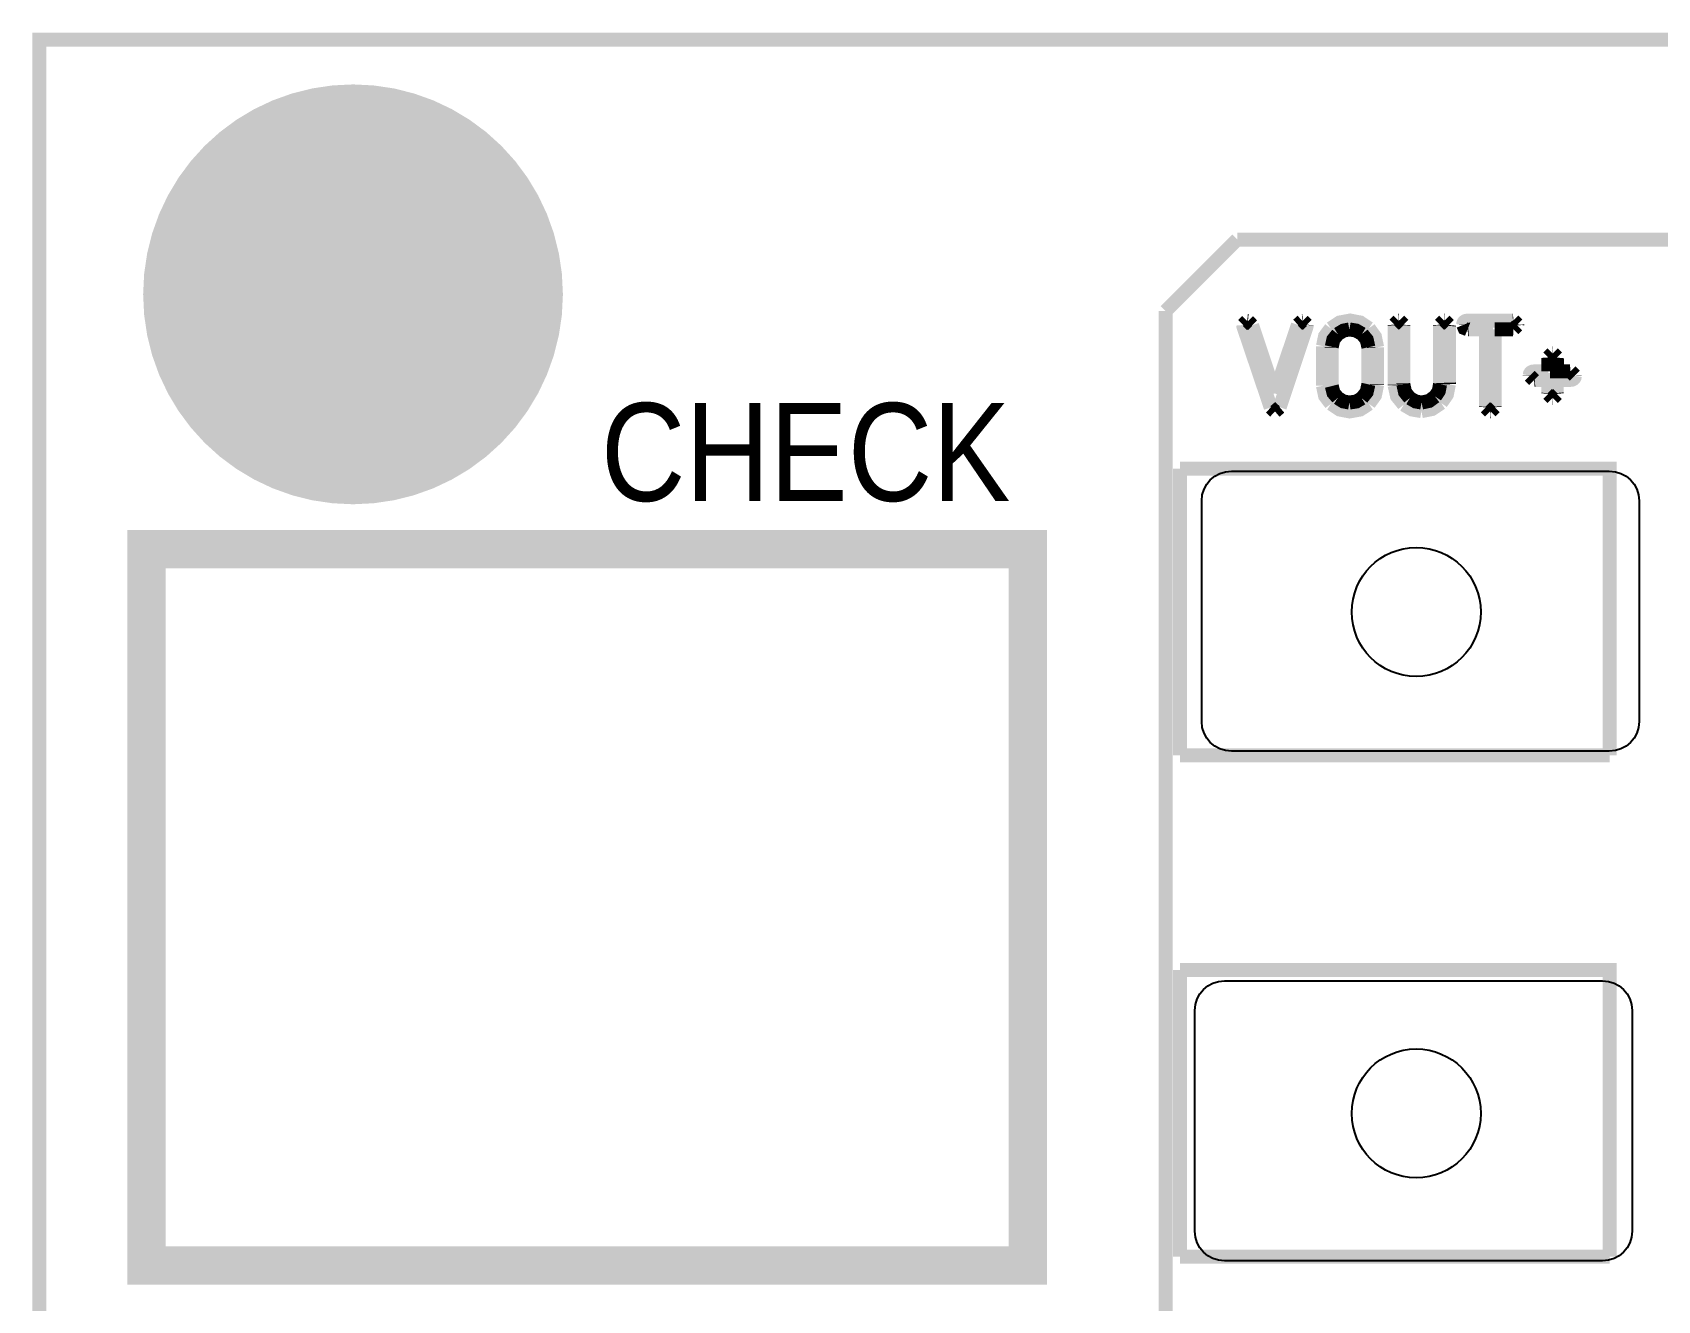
# Model space of a CAD drawing. Header units: inches. Extents: x -3.96 to 3.96, y -2.08 to 2.07.
# Drawn here: x -3.888 to -2.958, y 1.338 to 2.063 of the extents above; entities that cross this region are included whole.
import ezdxf

# ---------------------------------------------------------------- set-up
doc = ezdxf.new("R2010")
doc.units = ezdxf.units.IN
doc.layers.get('0').update_dxf_attribs({"linetype": 'CONTINUOUS'})

# ---------------------------------------------------------------- blocks, each defined once
blk = doc.blocks.new('EPAD')
at = {"const_width": 0.5}
blk.add_lwpolyline([(-0.25, 0, 1), (0.25, 0, 1)], format="xyb", close=True, dxfattribs=at)

msp = doc.modelspace()

# ---------------------------------------------------------------- linework, layer by layer
for points, const_width in [([(-3.883547, -2.074882), (3.951437, -2.074882), (3.951437, 2.058976), (-3.883547, 2.058976), (-3.883547, -2.074882)], 0.008), ([(-3.883547, -2.074882), (3.951437, -2.074882), (3.951437, 2.058976), (-3.883547, 2.058976), (-3.883547, -2.074882)], 0.008), ([(-3.883547, -2.074882), (3.951437, -2.074882), (3.951437, 2.058976), (-3.883547, 2.058976), (-3.883547, -2.074882)], 0.008), ([(-3.198783, 1.944646), (-3.239728, 1.903701)], 0.008), ([(-3.198783, 1.944646), (-3.239728, 1.903701)], 0.008), ([(-3.198783, 1.944646), (-3.239728, 1.903701)], 0.008), ([(-1.765713, 1.944646), (-3.198783, 1.944646)], 0.008), ([(-1.765713, 1.944646), (-3.198783, 1.944646)], 0.008), ([(-1.765713, 1.944646), (-3.198783, 1.944646)], 0.008), ([(-3.239728, 1.903701), (-3.239728, 1.27315)], 0.008), ([(-3.239728, 1.903701), (-3.239728, 1.27315)], 0.008), ([(-3.239728, 1.903701), (-3.239728, 1.27315)], 0.008), ([(-3.195356, 1.895798), (-3.1931, 1.898054)], 0.008), ([(-3.195356, 1.895798), (-3.1931, 1.898054)], 0.008), ([(-3.195356, 1.895798), (-3.1931, 1.898054)], 0.008), ([(-3.195356, 1.89579), (-3.195356, 1.895798)], 0.008), ([(-3.195356, 1.89579), (-3.195356, 1.895798)], 0.008), ([(-3.195356, 1.89579), (-3.195356, 1.895798)], 0.008), ([(-3.179609, 1.848641), (-3.19515, 1.894646), (-3.195315, 1.895308), (-3.195355, 1.895789)], 0.008), ([(-3.179609, 1.848641), (-3.19515, 1.894646), (-3.195315, 1.895308), (-3.195355, 1.895789)], 0.008), ([(-3.179609, 1.848641), (-3.19515, 1.894646), (-3.195315, 1.895308), (-3.195355, 1.895789)], 0.008), ([(-3.192634, 1.898006), (-3.1931, 1.898054)], 0.008), ([(-3.192634, 1.898006), (-3.1931, 1.898054)], 0.008), ([(-3.192634, 1.898006), (-3.1931, 1.898054)], 0.008), ([(-3.190282, 1.895605), (-3.192636, 1.898005)], 0.008), ([(-3.190282, 1.895605), (-3.192636, 1.898005)], 0.008), ([(-3.190282, 1.895605), (-3.192636, 1.898005)], 0.008), ([(-3.190281, 1.895606), (-3.177255, 1.856663)], 0.008), ([(-3.190281, 1.895606), (-3.177255, 1.856663)], 0.008), ([(-3.190281, 1.895606), (-3.177255, 1.856663)], 0.008), ([(-3.177255, 1.856663), (-3.164045, 1.89588)], 0.008), ([(-3.177255, 1.856663), (-3.164045, 1.89588)], 0.008), ([(-3.177255, 1.856663), (-3.164045, 1.89588)], 0.008), ([(-3.15904, 1.895743), (-3.159141, 1.894933), (-3.15936, 1.894166), (-3.174467, 1.848709)], 0.008), ([(-3.15904, 1.895743), (-3.159141, 1.894933), (-3.15936, 1.894166), (-3.174467, 1.848709)], 0.008), ([(-3.15904, 1.895743), (-3.159141, 1.894933), (-3.15936, 1.894166), (-3.174467, 1.848709)], 0.008), ([(-3.164045, 1.895881), (-3.161577, 1.898143)], 0.008), ([(-3.164045, 1.895881), (-3.161577, 1.898143)], 0.008), ([(-3.164045, 1.895881), (-3.161577, 1.898143)], 0.008), ([(-3.161578, 1.898143), (-3.16126, 1.898165)], 0.008), ([(-3.161578, 1.898143), (-3.16126, 1.898165)], 0.008), ([(-3.161578, 1.898143), (-3.16126, 1.898165)], 0.008), ([(-3.159031, 1.895937), (-3.16126, 1.898165)], 0.008), ([(-3.159031, 1.895937), (-3.16126, 1.898165)], 0.008), ([(-3.159031, 1.895937), (-3.16126, 1.898165)], 0.008), ([(-3.159031, 1.895937), (-3.15904, 1.895743)], 0.008), ([(-3.159031, 1.895937), (-3.15904, 1.895743)], 0.008), ([(-3.159031, 1.895937), (-3.15904, 1.895743)], 0.008), ([(-3.149761, 1.883678), (-3.148553, 1.88937), (-3.145252, 1.89383)], 0.008), ([(-3.149761, 1.883678), (-3.148553, 1.88937), (-3.145252, 1.89383)], 0.008), ([(-3.149761, 1.883678), (-3.148553, 1.88937), (-3.145252, 1.89383)], 0.008), ([(-3.145259, 1.893823), (-3.140237, 1.8972), (-3.13422, 1.898326), (-3.12845, 1.897211), (-3.123525, 1.893869)], 0.008), ([(-3.145259, 1.893823), (-3.140237, 1.8972), (-3.13422, 1.898326), (-3.12845, 1.897211), (-3.123525, 1.893869)], 0.008), ([(-3.145259, 1.893823), (-3.140237, 1.8972), (-3.13422, 1.898326), (-3.12845, 1.897211), (-3.123525, 1.893869)], 0.008), ([(-3.134632, 1.893252), (-3.137997, 1.892589), (-3.141283, 1.890601)], 0.008), ([(-3.134632, 1.893252), (-3.137997, 1.892589), (-3.141283, 1.890601)], 0.008), ([(-3.134632, 1.893252), (-3.137997, 1.892589), (-3.141283, 1.890601)], 0.008), ([(-3.127365, 1.890646), (-3.130793, 1.8926), (-3.134632, 1.893252)], 0.008), ([(-3.127365, 1.890646), (-3.130793, 1.8926), (-3.134632, 1.893252)], 0.008), ([(-3.127365, 1.890646), (-3.130793, 1.8926), (-3.134632, 1.893252)], 0.008), ([(-3.118794, 1.882997), (-3.120049, 1.889075), (-3.123519, 1.893863)], 0.008), ([(-3.118794, 1.882997), (-3.120049, 1.889075), (-3.123519, 1.893863)], 0.008), ([(-3.118794, 1.882997), (-3.120049, 1.889075), (-3.123519, 1.893863)], 0.008), ([(-3.108839, 1.896033), (-3.106543, 1.89833)], 0.008), ([(-3.108839, 1.896033), (-3.106543, 1.89833)], 0.008), ([(-3.108839, 1.896033), (-3.106543, 1.89833)], 0.008), ([(-3.108839, 1.896033), (-3.108807, 1.89565)], 0.008), ([(-3.108839, 1.896033), (-3.108807, 1.89565)], 0.008), ([(-3.108839, 1.896033), (-3.108807, 1.89565)], 0.008), ([(-3.108807, 1.861644), (-3.108807, 1.895652)], 0.008), ([(-3.108807, 1.861644), (-3.108807, 1.895652)], 0.008), ([(-3.108807, 1.861644), (-3.108807, 1.895652)], 0.008), ([(-3.106406, 1.898326), (-3.106543, 1.89833)], 0.008), ([(-3.106406, 1.898326), (-3.106543, 1.89833)], 0.008), ([(-3.106406, 1.898326), (-3.106543, 1.89833)], 0.008), ([(-3.106408, 1.898325), (-3.106163, 1.898338)], 0.008), ([(-3.106408, 1.898325), (-3.106163, 1.898338)], 0.008), ([(-3.106408, 1.898325), (-3.106163, 1.898338)], 0.008), ([(-3.103782, 1.895957), (-3.106163, 1.898338)], 0.008), ([(-3.103782, 1.895957), (-3.106163, 1.898338)], 0.008), ([(-3.103782, 1.895957), (-3.106163, 1.898338)], 0.008), ([(-3.103782, 1.895957), (-3.103802, 1.89565)], 0.008), ([(-3.103782, 1.895957), (-3.103802, 1.89565)], 0.008), ([(-3.103782, 1.895957), (-3.103802, 1.89565)], 0.008), ([(-3.103802, 1.895652), (-3.103802, 1.862422)], 0.008), ([(-3.103802, 1.895652), (-3.103802, 1.862422)], 0.008), ([(-3.103802, 1.895652), (-3.103802, 1.862422)], 0.008), ([(-3.082843, 1.895966), (-3.080472, 1.898337)], 0.008), ([(-3.082843, 1.895966), (-3.080472, 1.898337)], 0.008), ([(-3.082843, 1.895966), (-3.080472, 1.898337)], 0.008), ([(-3.082843, 1.895966), (-3.082822, 1.895652)], 0.008), ([(-3.082843, 1.895966), (-3.082822, 1.895652)], 0.008), ([(-3.082843, 1.895966), (-3.082822, 1.895652)], 0.008), ([(-3.082822, 1.862605), (-3.082822, 1.895652)], 0.008), ([(-3.082822, 1.862605), (-3.082822, 1.895652)], 0.008), ([(-3.082822, 1.862605), (-3.082822, 1.895652)], 0.008), ([(-3.08024, 1.898326), (-3.080472, 1.898337)], 0.008), ([(-3.08024, 1.898326), (-3.080472, 1.898337)], 0.008), ([(-3.08024, 1.898326), (-3.080472, 1.898337)], 0.008), ([(-3.080241, 1.898326), (-3.08021, 1.898326)], 0.008), ([(-3.080241, 1.898326), (-3.08021, 1.898326)], 0.008), ([(-3.080241, 1.898326), (-3.08021, 1.898326)], 0.008), ([(-3.077697, 1.895813), (-3.08021, 1.898326)], 0.008), ([(-3.077697, 1.895813), (-3.08021, 1.898326)], 0.008), ([(-3.077697, 1.895813), (-3.08021, 1.898326)], 0.008), ([(-3.077697, 1.895813), (-3.077748, 1.895308)], 0.008), ([(-3.077697, 1.895813), (-3.077748, 1.895308)], 0.008), ([(-3.077697, 1.895813), (-3.077748, 1.895308)], 0.008), ([(-3.077748, 1.895309), (-3.077748, 1.86281)], 0.008), ([(-3.077748, 1.895309), (-3.077748, 1.86281)], 0.008), ([(-3.077748, 1.895309), (-3.077748, 1.86281)], 0.008), ([(-3.06957, 1.895822), (-3.069567, 1.895949)], 0.008), ([(-3.06957, 1.895822), (-3.069567, 1.895949)], 0.008), ([(-3.06957, 1.895822), (-3.069567, 1.895949)], 0.008), ([(-3.06957, 1.895822), (-3.068843, 1.894033), (-3.067053, 1.893306)], 0.008), ([(-3.06957, 1.895822), (-3.068843, 1.894033), (-3.067053, 1.893306)], 0.008), ([(-3.06957, 1.895822), (-3.068843, 1.894033), (-3.067053, 1.893306)], 0.008), ([(-3.069567, 1.895949), (-3.069519, 1.896506), (-3.069378, 1.896989), (-3.069142, 1.897397), (-3.068812, 1.897731), (-3.068388, 1.897991), (-3.06787, 1.898177), (-3.06655, 1.898326), (-3.041136, 1.898326)], 0.008), ([(-3.069567, 1.895949), (-3.069519, 1.896506), (-3.069378, 1.896989), (-3.069142, 1.897397), (-3.068812, 1.897731), (-3.068388, 1.897991), (-3.06787, 1.898177), (-3.06655, 1.898326), (-3.041136, 1.898326)], 0.008), ([(-3.069567, 1.895949), (-3.069519, 1.896506), (-3.069378, 1.896989), (-3.069142, 1.897397), (-3.068812, 1.897731), (-3.068388, 1.897991), (-3.06787, 1.898177), (-3.06655, 1.898326), (-3.041136, 1.898326)], 0.008), ([(-3.066616, 1.893344), (-3.067053, 1.893306)], 0.008), ([(-3.066616, 1.893344), (-3.067053, 1.893306)], 0.008), ([(-3.066616, 1.893344), (-3.067053, 1.893306)], 0.008), ([(-3.056608, 1.849029), (-3.056608, 1.893343), (-3.066618, 1.893343)], 0.008), ([(-3.056608, 1.849029), (-3.056608, 1.893343), (-3.066618, 1.893343)], 0.008), ([(-3.056608, 1.849029), (-3.056608, 1.893343), (-3.066618, 1.893343)], 0.008), ([(-3.051603, 1.893343), (-3.051603, 1.849098)], 0.008), ([(-3.041067, 1.893343), (-3.051603, 1.893343)], 0.008), ([(-3.051603, 1.893343), (-3.051603, 1.849098)], 0.008), ([(-3.041067, 1.893343), (-3.051603, 1.893343)], 0.008), ([(-3.051603, 1.893343), (-3.051603, 1.849098)], 0.008), ([(-3.041067, 1.893343), (-3.051603, 1.893343)], 0.008), ([(-3.041135, 1.898326), (-3.040879, 1.89834)], 0.008), ([(-3.041135, 1.898326), (-3.040879, 1.89834)], 0.008), ([(-3.041135, 1.898326), (-3.040879, 1.89834)], 0.008), ([(-3.041069, 1.893343), (-3.040864, 1.893334)], 0.008), ([(-3.041069, 1.893343), (-3.040864, 1.893334)], 0.008), ([(-3.041069, 1.893343), (-3.040864, 1.893334)], 0.008), ([(-3.038653, 1.896114), (-3.040879, 1.89834)], 0.008), ([(-3.038653, 1.896114), (-3.040879, 1.89834)], 0.008), ([(-3.038653, 1.896114), (-3.040879, 1.89834)], 0.008), ([(-3.038646, 1.895551), (-3.040864, 1.893334)], 0.008), ([(-3.038646, 1.895551), (-3.040864, 1.893334)], 0.008), ([(-3.038646, 1.895551), (-3.040864, 1.893334)], 0.008), ([(-3.038653, 1.896114), (-3.038667, 1.895858)], 0.008), ([(-3.038653, 1.896114), (-3.038667, 1.895858)], 0.008), ([(-3.038653, 1.896114), (-3.038667, 1.895858)], 0.008), ([(-3.038646, 1.895551), (-3.038667, 1.895856)], 0.008), ([(-3.038646, 1.895551), (-3.038667, 1.895856)], 0.008), ([(-3.038646, 1.895551), (-3.038667, 1.895856)], 0.008), ([(-3.149761, 1.86105), (-3.149761, 1.883676)], 0.008), ([(-3.149761, 1.86105), (-3.149761, 1.883676)], 0.008), ([(-3.149761, 1.86105), (-3.149761, 1.883676)], 0.008), ([(-3.144721, 1.8833), (-3.143805, 1.887428), (-3.141287, 1.890597)], 0.008), ([(-3.144721, 1.8833), (-3.143805, 1.887428), (-3.141287, 1.890597)], 0.008), ([(-3.144721, 1.8833), (-3.143805, 1.887428), (-3.141287, 1.890597)], 0.008), ([(-3.144721, 1.8833), (-3.144711, 1.882854)], 0.008), ([(-3.144721, 1.8833), (-3.144711, 1.882854)], 0.008), ([(-3.144721, 1.8833), (-3.144711, 1.882854)], 0.008), ([(-3.144711, 1.882853), (-3.144711, 1.860891)], 0.008), ([(-3.144711, 1.882853), (-3.144711, 1.860891)], 0.008), ([(-3.144711, 1.882853), (-3.144711, 1.860891)], 0.008), ([(-3.12377, 1.883076), (-3.12473, 1.887366), (-3.127365, 1.890646)], 0.008), ([(-3.12377, 1.883076), (-3.12473, 1.887366), (-3.127365, 1.890646)], 0.008), ([(-3.12377, 1.883076), (-3.12473, 1.887366), (-3.127365, 1.890646)], 0.008), ([(-3.12377, 1.883076), (-3.123776, 1.882718)], 0.008), ([(-3.12377, 1.883076), (-3.123776, 1.882718)], 0.008), ([(-3.12377, 1.883076), (-3.123776, 1.882718)], 0.008), ([(-3.123776, 1.861873), (-3.123776, 1.882716)], 0.008), ([(-3.123776, 1.861873), (-3.123776, 1.882716)], 0.008), ([(-3.123776, 1.861873), (-3.123776, 1.882716)], 0.008), ([(-3.118794, 1.882997), (-3.118794, 1.882971)], 0.008), ([(-3.118794, 1.882997), (-3.118794, 1.882971)], 0.008), ([(-3.118794, 1.882997), (-3.118794, 1.882971)], 0.008), ([(-3.118794, 1.882967), (-3.118794, 1.86201)], 0.008), ([(-3.118794, 1.882967), (-3.118794, 1.86201)], 0.008), ([(-3.118794, 1.882967), (-3.118794, 1.86201)], 0.008), ([(-3.020961, 1.877252), (-3.018576, 1.879637)], 0.008), ([(-3.020961, 1.877252), (-3.018576, 1.879637)], 0.008), ([(-3.020961, 1.877252), (-3.018576, 1.879637)], 0.008), ([(-3.020961, 1.877252), (-3.020933, 1.876887)], 0.008), ([(-3.020961, 1.877252), (-3.020933, 1.876887)], 0.008), ([(-3.020961, 1.877252), (-3.020933, 1.876887)], 0.008), ([(-3.020933, 1.869278), (-3.020933, 1.876888)], 0.008), ([(-3.020933, 1.869278), (-3.020933, 1.876888)], 0.008), ([(-3.020933, 1.869278), (-3.020933, 1.876888)], 0.008), ([(-3.018397, 1.879631), (-3.018576, 1.879637)], 0.008), ([(-3.018397, 1.879631), (-3.018576, 1.879637)], 0.008), ([(-3.018397, 1.879631), (-3.018576, 1.879637)], 0.008), ([(-3.018396, 1.879631), (-3.018374, 1.879631)], 0.008), ([(-3.018396, 1.879631), (-3.018374, 1.879631)], 0.008), ([(-3.018396, 1.879631), (-3.018374, 1.879631)], 0.008), ([(-3.015923, 1.877179), (-3.018374, 1.879631)], 0.008), ([(-3.015923, 1.877179), (-3.018374, 1.879631)], 0.008), ([(-3.015923, 1.877179), (-3.018374, 1.879631)], 0.008), ([(-3.015923, 1.877179), (-3.015974, 1.876682)], 0.008), ([(-3.015923, 1.877179), (-3.015974, 1.876682)], 0.008), ([(-3.015923, 1.877179), (-3.015974, 1.876682)], 0.008), ([(-3.015974, 1.876683), (-3.015974, 1.869255), (-3.008637, 1.869255)], 0.008), ([(-3.015974, 1.876683), (-3.015974, 1.869255), (-3.008637, 1.869255)], 0.008), ([(-3.015974, 1.876683), (-3.015974, 1.869255), (-3.008637, 1.869255)], 0.008), ([(-3.03154, 1.866805), (-3.031537, 1.866925)], 0.008), ([(-3.03154, 1.866805), (-3.031537, 1.866925)], 0.008), ([(-3.03154, 1.866805), (-3.031537, 1.866925)], 0.008), ([(-3.03154, 1.866805), (-3.029085, 1.86435)], 0.008), ([(-3.03154, 1.866805), (-3.029085, 1.86435)], 0.008), ([(-3.03154, 1.866805), (-3.029085, 1.86435)], 0.008), ([(-3.031537, 1.866924), (-3.031353, 1.867954), (-3.031123, 1.868358), (-3.0308, 1.868689), (-3.030385, 1.868947), (-3.029879, 1.869131), (-3.028589, 1.869278), (-3.020933, 1.869278)], 0.008), ([(-3.031537, 1.866924), (-3.031353, 1.867954), (-3.031123, 1.868358), (-3.0308, 1.868689), (-3.030385, 1.868947), (-3.029879, 1.869131), (-3.028589, 1.869278), (-3.020933, 1.869278)], 0.008), ([(-3.031537, 1.866924), (-3.031353, 1.867954), (-3.031123, 1.868358), (-3.0308, 1.868689), (-3.030385, 1.868947), (-3.029879, 1.869131), (-3.028589, 1.869278), (-3.020933, 1.869278)], 0.008), ([(-3.028659, 1.864387), (-3.029085, 1.86435)], 0.008), ([(-3.028659, 1.864387), (-3.029085, 1.86435)], 0.008), ([(-3.028659, 1.864387), (-3.029085, 1.86435)], 0.008), ([(-3.020933, 1.8568), (-3.020933, 1.864387), (-3.028657, 1.864387)], 0.008), ([(-3.020933, 1.8568), (-3.020933, 1.864387), (-3.028657, 1.864387)], 0.008), ([(-3.020933, 1.8568), (-3.020933, 1.864387), (-3.028657, 1.864387)], 0.008), ([(-3.005758, 1.866741), (-3.005942, 1.865711), (-3.006172, 1.865307), (-3.006495, 1.864976), (-3.006909, 1.864718), (-3.007416, 1.864534), (-3.008706, 1.864387), (-3.016065, 1.864387), (-3.016065, 1.856868)], 0.008), ([(-3.005758, 1.866741), (-3.005942, 1.865711), (-3.006172, 1.865307), (-3.006495, 1.864976), (-3.006909, 1.864718), (-3.007416, 1.864534), (-3.008706, 1.864387), (-3.016065, 1.864387), (-3.016065, 1.856868)], 0.008), ([(-3.005758, 1.866741), (-3.005942, 1.865711), (-3.006172, 1.865307), (-3.006495, 1.864976), (-3.006909, 1.864718), (-3.007416, 1.864534), (-3.008706, 1.864387), (-3.016065, 1.864387), (-3.016065, 1.856868)], 0.008), ([(-3.008639, 1.869255), (-3.008202, 1.869294)], 0.008), ([(-3.008639, 1.869255), (-3.008202, 1.869294)], 0.008), ([(-3.008639, 1.869255), (-3.008202, 1.869294)], 0.008), ([(-3.005756, 1.866848), (-3.008202, 1.869294)], 0.008), ([(-3.005756, 1.866848), (-3.008202, 1.869294)], 0.008), ([(-3.005756, 1.866848), (-3.008202, 1.869294)], 0.008), ([(-3.005756, 1.866848), (-3.005758, 1.866741)], 0.008), ([(-3.005756, 1.866848), (-3.005758, 1.866741)], 0.008), ([(-3.005756, 1.866848), (-3.005758, 1.866741)], 0.008), ([(-3.149761, 1.86106), (-3.148528, 1.855265), (-3.145126, 1.850747)], 0.008), ([(-3.149761, 1.86106), (-3.148528, 1.855265), (-3.145126, 1.850747)], 0.008), ([(-3.149761, 1.86106), (-3.148528, 1.855265), (-3.145126, 1.850747)], 0.008), ([(-3.144711, 1.860894), (-3.14375, 1.857023), (-3.141279, 1.8541)], 0.008), ([(-3.144711, 1.860894), (-3.14375, 1.857023), (-3.141279, 1.8541)], 0.008), ([(-3.144711, 1.860894), (-3.14375, 1.857023), (-3.141279, 1.8541)], 0.008), ([(-3.123776, 1.861874), (-3.124798, 1.857354), (-3.127574, 1.853894)], 0.008), ([(-3.123776, 1.861874), (-3.124798, 1.857354), (-3.127574, 1.853894)], 0.008), ([(-3.123776, 1.861874), (-3.124798, 1.857354), (-3.127574, 1.853894)], 0.008), ([(-3.118791, 1.861685), (-3.120042, 1.855571), (-3.123503, 1.850742)], 0.008), ([(-3.118791, 1.861685), (-3.120042, 1.855571), (-3.123503, 1.850742)], 0.008), ([(-3.118791, 1.861685), (-3.120042, 1.855571), (-3.123503, 1.850742)], 0.008), ([(-3.118791, 1.861685), (-3.118794, 1.862)], 0.008), ([(-3.118791, 1.861685), (-3.118794, 1.862)], 0.008), ([(-3.118791, 1.861685), (-3.118794, 1.862)], 0.008), ([(-3.10881, 1.861342), (-3.108807, 1.861641)], 0.008), ([(-3.10881, 1.861342), (-3.108807, 1.861641)], 0.008), ([(-3.10881, 1.861342), (-3.108807, 1.861641)], 0.008), ([(-3.10881, 1.861342), (-3.107398, 1.855058), (-3.103525, 1.850261)], 0.008), ([(-3.10881, 1.861342), (-3.107398, 1.855058), (-3.103525, 1.850261)], 0.008), ([(-3.10881, 1.861342), (-3.107398, 1.855058), (-3.103525, 1.850261)], 0.008), ([(-3.103817, 1.861863), (-3.103802, 1.862414)], 0.008), ([(-3.103817, 1.861863), (-3.103802, 1.862414)], 0.008), ([(-3.103817, 1.861863), (-3.103802, 1.862414)], 0.008), ([(-3.103817, 1.861863), (-3.102827, 1.857409), (-3.100106, 1.853994)], 0.008), ([(-3.103817, 1.861863), (-3.102827, 1.857409), (-3.100106, 1.853994)], 0.008), ([(-3.103817, 1.861863), (-3.102827, 1.857409), (-3.100106, 1.853994)], 0.008), ([(-3.085629, 1.854884), (-3.089036, 1.852379), (-3.093375, 1.851452)], 0.008), ([(-3.085629, 1.854884), (-3.089036, 1.852379), (-3.093375, 1.851452)], 0.008), ([(-3.085629, 1.854884), (-3.089036, 1.852379), (-3.093375, 1.851452)], 0.008), ([(-3.082798, 1.861916), (-3.083549, 1.858017), (-3.085635, 1.854878)], 0.008), ([(-3.082798, 1.861916), (-3.083549, 1.858017), (-3.085635, 1.854878)], 0.008), ([(-3.082798, 1.861916), (-3.083549, 1.858017), (-3.085635, 1.854878)], 0.008), ([(-3.082798, 1.861916), (-3.082822, 1.862606)], 0.008), ([(-3.082798, 1.861916), (-3.082822, 1.862606)], 0.008), ([(-3.082798, 1.861916), (-3.082822, 1.862606)], 0.008), ([(-3.077723, 1.861944), (-3.078919, 1.855971), (-3.082231, 1.85122)], 0.008), ([(-3.077723, 1.861944), (-3.078919, 1.855971), (-3.082231, 1.85122)], 0.008), ([(-3.077723, 1.861944), (-3.078919, 1.855971), (-3.082231, 1.85122)], 0.008), ([(-3.077723, 1.861944), (-3.077748, 1.862808)], 0.008), ([(-3.077723, 1.861944), (-3.077748, 1.862808)], 0.008), ([(-3.077723, 1.861944), (-3.077748, 1.862808)], 0.008), ([(-3.020961, 1.856433), (-3.020933, 1.856801)], 0.008), ([(-3.020961, 1.856433), (-3.020933, 1.856801)], 0.008), ([(-3.020961, 1.856433), (-3.020933, 1.856801)], 0.008), ([(-3.020961, 1.856433), (-3.018555, 1.854027)], 0.008), ([(-3.020961, 1.856433), (-3.018555, 1.854027)], 0.008), ([(-3.020961, 1.856433), (-3.018555, 1.854027)], 0.008), ([(-3.016015, 1.856384), (-3.018365, 1.854034)], 0.008), ([(-3.016015, 1.856384), (-3.018365, 1.854034)], 0.008), ([(-3.016015, 1.856384), (-3.018365, 1.854034)], 0.008), ([(-3.016015, 1.856384), (-3.016065, 1.856869)], 0.008), ([(-3.016015, 1.856384), (-3.016065, 1.856869)], 0.008), ([(-3.016015, 1.856384), (-3.016065, 1.856869)], 0.008), ([(-3.179609, 1.848642), (-3.177186, 1.846378)], 0.008), ([(-3.179609, 1.848642), (-3.177186, 1.846378)], 0.008), ([(-3.179609, 1.848642), (-3.177186, 1.846378)], 0.008), ([(-3.174467, 1.848709), (-3.177186, 1.846378)], 0.008), ([(-3.174467, 1.848709), (-3.177186, 1.846378)], 0.008), ([(-3.174467, 1.848709), (-3.177186, 1.846378)], 0.008), ([(-3.123502, 1.850743), (-3.128484, 1.847469), (-3.134472, 1.846378), (-3.140185, 1.847469), (-3.145122, 1.850743)], 0.008), ([(-3.123502, 1.850743), (-3.128484, 1.847469), (-3.134472, 1.846378), (-3.140185, 1.847469), (-3.145122, 1.850743)], 0.008), ([(-3.123502, 1.850743), (-3.128484, 1.847469), (-3.134472, 1.846378), (-3.140185, 1.847469), (-3.145122, 1.850743)], 0.008), ([(-3.141283, 1.854103), (-3.138129, 1.852115), (-3.134609, 1.851452)], 0.008), ([(-3.141283, 1.854103), (-3.138129, 1.852115), (-3.134609, 1.851452)], 0.008), ([(-3.141283, 1.854103), (-3.138129, 1.852115), (-3.134609, 1.851452)], 0.008), ([(-3.134609, 1.851452), (-3.13069, 1.852063), (-3.12757, 1.853897)], 0.008), ([(-3.134609, 1.851452), (-3.13069, 1.852063), (-3.12757, 1.853897)], 0.008), ([(-3.134609, 1.851452), (-3.13069, 1.852063), (-3.12757, 1.853897)], 0.008), ([(-3.093449, 1.846561), (-3.098791, 1.847487), (-3.103528, 1.850263)], 0.008), ([(-3.093449, 1.846561), (-3.098791, 1.847487), (-3.103528, 1.850263)], 0.008), ([(-3.093449, 1.846561), (-3.098791, 1.847487), (-3.103528, 1.850263)], 0.008), ([(-3.1001, 1.853989), (-3.096785, 1.852086), (-3.09338, 1.851452)], 0.008), ([(-3.1001, 1.853989), (-3.096785, 1.852086), (-3.09338, 1.851452)], 0.008), ([(-3.1001, 1.853989), (-3.096785, 1.852086), (-3.09338, 1.851452)], 0.008), ([(-3.082228, 1.851223), (-3.087467, 1.847726), (-3.093449, 1.846561)], 0.008), ([(-3.082228, 1.851223), (-3.087467, 1.847726), (-3.093449, 1.846561)], 0.008), ([(-3.082228, 1.851223), (-3.087467, 1.847726), (-3.093449, 1.846561)], 0.008), ([(-3.056631, 1.8487), (-3.056608, 1.849028)], 0.008), ([(-3.056631, 1.8487), (-3.056608, 1.849028)], 0.008), ([(-3.056631, 1.8487), (-3.056608, 1.849028)], 0.008), ([(-3.056631, 1.8487), (-3.0543, 1.846369)], 0.008), ([(-3.056631, 1.8487), (-3.0543, 1.846369)], 0.008), ([(-3.056631, 1.8487), (-3.0543, 1.846369)], 0.008), ([(-3.054093, 1.846378), (-3.0543, 1.846369)], 0.008), ([(-3.054093, 1.846378), (-3.0543, 1.846369)], 0.008), ([(-3.054093, 1.846378), (-3.0543, 1.846369)], 0.008), ([(-3.054094, 1.846378), (-3.05393, 1.846372)], 0.008), ([(-3.054094, 1.846378), (-3.05393, 1.846372)], 0.008), ([(-3.054094, 1.846378), (-3.05393, 1.846372)], 0.008), ([(-3.051574, 1.848728), (-3.05393, 1.846372)], 0.008), ([(-3.051574, 1.848728), (-3.05393, 1.846372)], 0.008), ([(-3.051574, 1.848728), (-3.05393, 1.846372)], 0.008), ([(-3.051574, 1.848728), (-3.051603, 1.849096)], 0.008), ([(-3.051574, 1.848728), (-3.051603, 1.849096)], 0.008), ([(-3.051574, 1.848728), (-3.051603, 1.849096)], 0.008), ([(-3.018375, 1.854034), (-3.018555, 1.854027)], 0.008), ([(-3.018375, 1.854034), (-3.018555, 1.854027)], 0.008), ([(-3.018375, 1.854034), (-3.018555, 1.854027)], 0.008), ([(-3.018373, 1.854034), (-3.018365, 1.854034)], 0.008), ([(-3.018373, 1.854034), (-3.018365, 1.854034)], 0.008), ([(-3.018373, 1.854034), (-3.018365, 1.854034)], 0.008), ([(-3.231539, 1.813622), (-3.231539, 1.649843)], 0.008), ([(-3.231539, 1.813622), (-2.98587, 1.813622), (-2.98587, 1.649843)], 0.008), ([(-3.231539, 1.813622), (-3.231539, 1.649843)], 0.008), ([(-3.231539, 1.813622), (-2.98587, 1.813622), (-2.98587, 1.649843)], 0.008), ([(-3.231539, 1.813622), (-3.231539, 1.649843)], 0.008), ([(-3.231539, 1.813622), (-2.98587, 1.813622), (-2.98587, 1.649843)], 0.008), ([(-3.822406, 1.358189), (-3.318469, 1.358189), (-3.318469, 1.767638), (-3.822406, 1.767638), (-3.822406, 1.358189)], 0.022), ([(-3.822406, 1.358189), (-3.318469, 1.358189), (-3.318469, 1.767638), (-3.822406, 1.767638), (-3.822406, 1.358189)], 0.022), ([(-3.822406, 1.358189), (-3.318469, 1.358189), (-3.318469, 1.767638), (-3.822406, 1.767638), (-3.822406, 1.358189)], 0.022), ([(-3.231539, 1.649843), (-2.98587, 1.649843)], 0.008), ([(-3.231539, 1.649843), (-2.98587, 1.649843)], 0.008), ([(-3.231539, 1.649843), (-2.98587, 1.649843)], 0.008), ([(-3.231539, 1.527008), (-3.231539, 1.363228)], 0.008), ([(-3.231539, 1.527008), (-2.98587, 1.527008), (-2.98587, 1.363228)], 0.008), ([(-3.231539, 1.527008), (-3.231539, 1.363228)], 0.008), ([(-3.231539, 1.527008), (-2.98587, 1.527008), (-2.98587, 1.363228)], 0.008), ([(-3.231539, 1.527008), (-3.231539, 1.363228)], 0.008), ([(-3.231539, 1.527008), (-2.98587, 1.527008), (-2.98587, 1.363228)], 0.008), ([(-3.231539, 1.363228), (-2.98587, 1.363228)], 0.008), ([(-3.231539, 1.363228), (-2.98587, 1.363228)], 0.008), ([(-3.231539, 1.363228), (-2.98587, 1.363228)], 0.008)]:
    msp.add_lwpolyline(points, dxfattribs=dict(const_width=const_width))
for points in [[(-3.202059, 1.812205), (-2.986059, 1.812205), (-2.982583, 1.811867), (-2.979369, 1.810893), (-2.976478, 1.809347), (-2.973973, 1.807291), (-2.971917, 1.804786), (-2.97037, 1.801895), (-2.969397, 1.798681), (-2.969059, 1.795205), (-2.969059, 1.669205), (-2.969397, 1.665729), (-2.97037, 1.662515), (-2.971917, 1.659624), (-2.973973, 1.657119), (-2.976478, 1.655062), (-2.979369, 1.653516), (-2.982583, 1.652543), (-2.986059, 1.652205), (-3.202059, 1.652205), (-3.205535, 1.652543), (-3.208749, 1.653516), (-3.21164, 1.655062), (-3.214145, 1.657119), (-3.216202, 1.659624), (-3.217748, 1.662515), (-3.218721, 1.665729), (-3.219059, 1.669205), (-3.219059, 1.795205), (-3.218721, 1.798681), (-3.217748, 1.801895), (-3.216202, 1.804786), (-3.214145, 1.807291), (-3.21164, 1.809347), (-3.208749, 1.810893), (-3.205535, 1.811867), (-3.202059, 1.812205)], [(-3.205996, 1.520866), (-2.989996, 1.520866), (-2.98652, 1.520528), (-2.983306, 1.519555), (-2.980415, 1.518009), (-2.97791, 1.515952), (-2.975854, 1.513447), (-2.974307, 1.510556), (-2.973334, 1.507342), (-2.972996, 1.503866), (-2.972996, 1.377866), (-2.973334, 1.37439), (-2.974307, 1.371176), (-2.975854, 1.368285), (-2.97791, 1.36578), (-2.980415, 1.363724), (-2.983306, 1.362178), (-2.98652, 1.361204), (-2.989996, 1.360866), (-3.205996, 1.360866), (-3.209472, 1.361204), (-3.212686, 1.362178), (-3.215577, 1.363724), (-3.218082, 1.36578), (-3.220139, 1.368285), (-3.221685, 1.371176), (-3.222658, 1.37439), (-3.222996, 1.377866), (-3.222996, 1.503866), (-3.222658, 1.507342), (-3.221685, 1.510556), (-3.220139, 1.513447), (-3.218082, 1.515952), (-3.215577, 1.518009), (-3.212686, 1.519555), (-3.209472, 1.520528), (-3.205996, 1.520866)]]:
    msp.add_lwpolyline(points, close=True)
for centre in [(-3.096421, 1.731732), (-3.096421, 1.731732), (-3.096421, 1.731732), (-3.096421, 1.445118), (-3.096421, 1.445118), (-3.096421, 1.445118)]:
    msp.add_circle(centre, 0.03685)

# ---------------------------------------------------------------- block references
at = {"xscale": 0.24, "yscale": 0.24}
msp.add_blockref('EPAD', (-3.704295, 1.913307), dxfattribs=at)

# ---------------------------------------------------------------- texts
at = {"width": 0.892857}
msp.add_text('CHECK', height=0.056, dxfattribs=at).set_placement((-3.562563, 1.795189))
msp.add_text('CHECK', height=0.056, dxfattribs=at).set_placement((-3.562563, 1.795189))
msp.add_text('CHECK', height=0.056, dxfattribs=at).set_placement((-3.562563, 1.795189))

doc.saveas('drawing.dxf')
